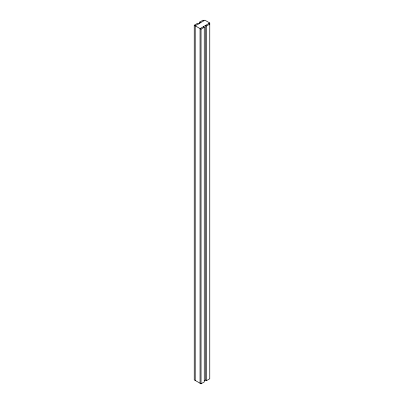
<?xml version="1.0" encoding="UTF-8"?>
<svg xmlns="http://www.w3.org/2000/svg" width="404" height="404" viewBox="0 0 404 404"><rect width="100%" height="100%" fill="white"/><g stroke="black" fill="none" stroke-linecap="round" stroke-linejoin="round"><path stroke-width="0.61" d="M203.293 26.735L204.262 27.29L204.262 381.931L201.03 383.8L194.243 379.881L194.243 25.24L197.475 23.371L198.445 23.932M199.738 23.331L199.738 22.069L202.97 20.2L203.939 20.761M204.197 380.851L205.555 380.068L206.525 380.629L209.757 378.76L209.757 22.998L200.061 28.598L200.061 383.239M194.243 25.24L201.03 29.159L204.262 27.29M205.555 380.068L205.555 25.427L206.525 25.987L209.757 24.119L208.787 23.558M209.757 22.998L204.909 20.2L195.213 25.8L195.213 380.442M199.738 22.069L200.707 22.624M206.525 25.987L206.525 380.629M201.03 29.159L201.03 383.8"/></g></svg>
